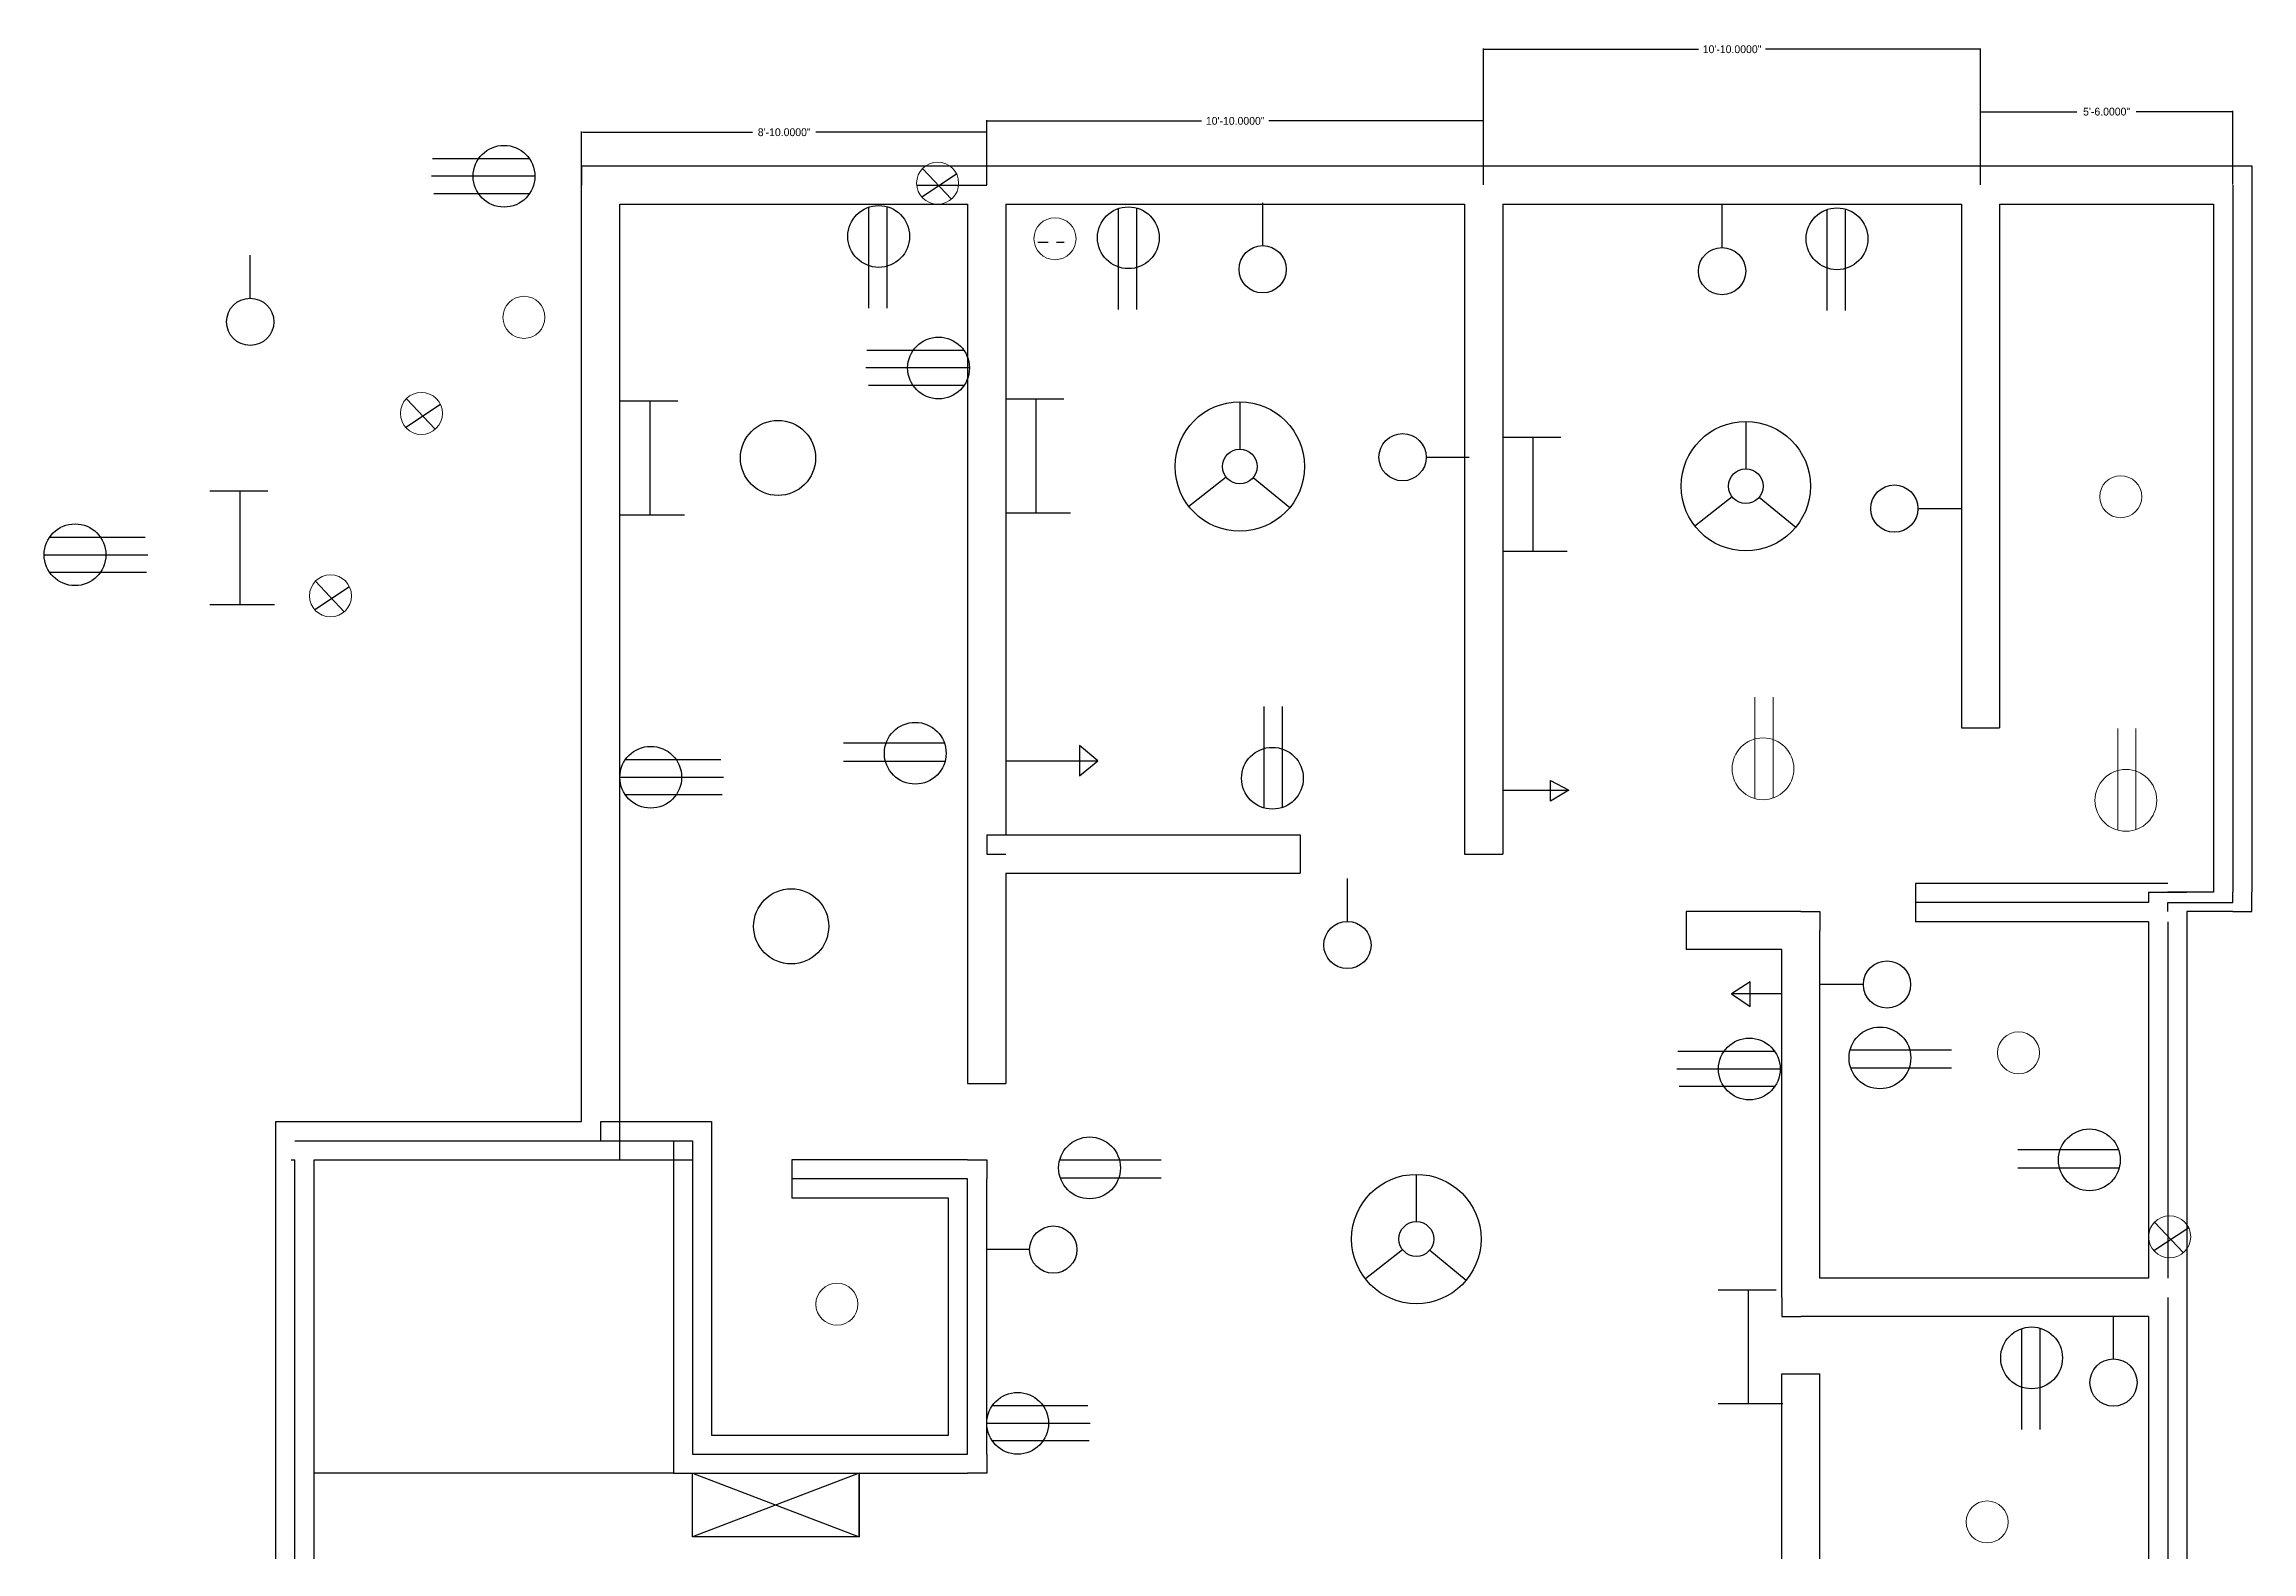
# Model space of a CAD drawing. Header units: inches. Extents: x -209 to 935, y -389 to 406.
# Drawn here: x 357 to 935, y 11 to 406 of the extents above; entities that cross this region are included whole.
import ezdxf

# ---------------------------------------------------------------- set-up
doc = ezdxf.new("R2010")
doc.units = ezdxf.units.IN
doc.header["$MEASUREMENT"] = 0
doc.dimstyles.get("Standard").update_dxf_attribs({"dimtxt": 2.047, "dimasz": 0.18, "dimexe": 0.18, "dimexo": 0.0625, "dimgap": 0.09, "dimtad": 0, "dimtih": 1, "dimtoh": 1, "dimdec": 4, "dimzin": 0, "dimdsep": 46, "dimlunit": 3, "dimtxsty": 'Standard', "dimcen": 0.09, "dimadec": 0, "dimazin": 0, "dimtfac": 1, "dimtdec": 4, "dimtofl": 0, "dimtmove": 0, "dimatfit": 3, "dimfxl": 1, "dimtolj": 1, "dimtzin": 0, "dimarcsym": 0})

# ---------------------------------------------------------------- blocks, each defined once
blk = doc.blocks.new('*D3')
at = {"color": 0, "lineweight": -2}
for p, q in [((603.75, 368.98), (603.75, 385.88)), ((603.93, 385.7), (659.96, 385.7)), ((733.57, 385.7), (677.54, 385.7)), ((733.75, 368.98), (733.75, 385.88))]:
    blk.add_line(p, q, dxfattribs=at)
at = {"color": 0, "lineweight": 25}
for points in [[(603.93, 385.73), (603.93, 385.67), (603.75, 385.7)], [(733.57, 385.73), (733.57, 385.67), (733.75, 385.7)]]:
    blk.add_solid(points, dxfattribs=at)
at = {"layer": 'Defpoints', "color": 0, "lineweight": 25}
for p in [(733.75, 385.7), (603.75, 368.92), (733.75, 368.92)]:
    blk.add_point(p, dxfattribs=at)
at = {"color": 0, "lineweight": 25, "insert": (668.75, 385.7), "char_height": 2.047, "attachment_point": 5}
blk.add_mtext('\\A1;10\'-10.0000"', dxfattribs=at)
blk = doc.blocks.new('*D4')
at = {"color": 0, "lineweight": -2}
for p, q in [((733.75, 369.04), (733.75, 404.62)), ((733.93, 404.44), (789.96, 404.44)), ((863.57, 404.44), (807.54, 404.44)), ((863.75, 368.98), (863.75, 404.62))]:
    blk.add_line(p, q, dxfattribs=at)
at = {"color": 0, "lineweight": 25}
for points in [[(733.93, 404.47), (733.93, 404.41), (733.75, 404.44)], [(863.57, 404.47), (863.57, 404.41), (863.75, 404.44)]]:
    blk.add_solid(points, dxfattribs=at)
at = {"layer": 'Defpoints', "color": 0, "lineweight": 25}
for p in [(863.75, 404.44), (733.75, 368.98), (863.75, 368.92)]:
    blk.add_point(p, dxfattribs=at)
at = {"color": 0, "lineweight": 25, "insert": (798.75, 404.44), "char_height": 2.047, "attachment_point": 5}
blk.add_mtext('\\A1;10\'-10.0000"', dxfattribs=at)
blk = doc.blocks.new('*D5')
at = {"color": 0, "lineweight": -2}
for p, q in [((863.75, 369.04), (863.75, 388.3)), ((863.93, 388.12), (888.98, 388.12)), ((929.57, 388.12), (904.51, 388.12)), ((929.75, 369.04), (929.75, 388.3))]:
    blk.add_line(p, q, dxfattribs=at)
at = {"color": 0, "lineweight": 25}
for points in [[(863.93, 388.15), (863.93, 388.09), (863.75, 388.12)], [(929.57, 388.15), (929.57, 388.09), (929.75, 388.12)]]:
    blk.add_solid(points, dxfattribs=at)
at = {"layer": 'Defpoints', "color": 0, "lineweight": 25}
for p in [(929.75, 388.12), (863.75, 368.98), (929.75, 368.98)]:
    blk.add_point(p, dxfattribs=at)
at = {"color": 0, "lineweight": 25, "insert": (896.75, 388.12), "char_height": 2.047, "attachment_point": 5}
blk.add_mtext('\\A1;5\'-6.0000"', dxfattribs=at)
blk = doc.blocks.new('*D6')
at = {"color": 0, "lineweight": -2}
for p, q in [((497.75, 368.98), (497.75, 382.91)), ((497.93, 382.73), (542.47, 382.73)), ((603.57, 382.73), (559.03, 382.73)), ((603.75, 369.04), (603.75, 382.91))]:
    blk.add_line(p, q, dxfattribs=at)
at = {"color": 0, "lineweight": 25}
for points in [[(497.93, 382.76), (497.93, 382.7), (497.75, 382.73)], [(603.57, 382.76), (603.57, 382.7), (603.75, 382.73)]]:
    blk.add_solid(points, dxfattribs=at)
at = {"layer": 'Defpoints', "color": 0, "lineweight": 25}
for p in [(497.75, 382.73), (497.75, 368.92), (603.75, 368.98)]:
    blk.add_point(p, dxfattribs=at)
at = {"color": 0, "lineweight": 25, "insert": (550.75, 382.73), "char_height": 2.047, "attachment_point": 5}
blk.add_mtext('\\A1;8\'-10.0000"', dxfattribs=at)

msp = doc.modelspace()

# ---------------------------------------------------------------- linework, layer by layer
at = {"lineweight": 25}
for p, q in [((484.12123, 375.77425), (458.71436, 375.77425)), ((485.52257, 371.22599), (458.43552, 371.22599)), ((595.86695, 371.7618), (586.79075, 365.75591)), ((586.96799, 373.26195), (594.49427, 365.2576)), ((484.07826, 366.61526), (459.11075, 366.61526)), ((675.93949, 353.07424), (675.93949, 364.28831)), ((796.13634, 352.58007), (796.13634, 363.79413)), ((617.1382, 353.94248), (619.79202, 353.94248)), ((621.99883, 353.94248), (623.21583, 353.94248)), ((623.21583, 353.94248), (623.97645, 353.94248)), ((411.02733, 339.32339), (411.02733, 350.53746)), ((597.80404, 325.61685), (572.39717, 325.61685)), ((599.20538, 321.06859), (572.11833, 321.06859)), ((451.89899, 313.02867), (459.42526, 305.02431)), ((597.76108, 316.45786), (572.79356, 316.45786)), ((460.79794, 311.52851), (451.72174, 305.52262)), ((718.72387, 297.72259), (729.93794, 297.72259)), ((847.39174, 284.28152), (858.60581, 284.28152)), ((357.11824, 272.20529), (384.2053, 272.20529)), ((358.56255, 276.81603), (383.53007, 276.81603)), ((358.51959, 267.65703), (383.92646, 267.65703)), ((437.01112, 263.80241), (427.93492, 257.79652)), ((428.11216, 265.30257), (435.63844, 257.29821)), ((632.82193, 218.33174), (627.9857, 222.3108)), ((627.9857, 222.3108), (627.9857, 214.35268)), ((507.7476, 214.0001), (534.83465, 214.0001)), ((509.19191, 218.61083), (534.15942, 218.61083)), ((608.7476, 218.33174), (632.82193, 218.33174)), ((627.9857, 214.35268), (632.82193, 218.33174)), ((509.14894, 209.45184), (534.55581, 209.45184)), ((698.11744, 176.2941), (698.11744, 187.50816)), ((803.49562, 160.49953), (798.58353, 157.37658)), ((811.7476, 157.37658), (798.58353, 157.37658)), ((798.58353, 157.37658), (803.49562, 154.03056)), ((803.49562, 154.03056), (803.49562, 160.49953)), ((833.11389, 159.77742), (821.89982, 159.77742)), ((809.95419, 142.22412), (784.54732, 142.22412)), ((829.63508, 142.71756), (856.19269, 142.71756)), ((811.35553, 137.67586), (784.26848, 137.67586)), ((809.91123, 133.06513), (784.94371, 133.06513)), ((829.79076, 137.94326), (856.19269, 137.94326)), ((899.88174, 116.54952), (873.47981, 116.54952)), ((900.03741, 111.77521), (873.47981, 111.77521)), ((918.21741, 96.13101), (909.14122, 90.12512)), ((909.31846, 97.63116), (916.84473, 89.62681)), ((614.96167, 90.4297), (603.7476, 90.4297)), ((874.47876, 69.74427), (874.47876, 43.34234)), ((879.25307, 69.89995), (879.25307, 43.34234)), ((898.54609, 61.82914), (898.54609, 73.0432)), ((605.19191, 49.6084), (630.15942, 49.6084)), ((603.7476, 44.99767), (630.83465, 44.99767)), ((605.14894, 40.44941), (630.55581, 40.44941)), ((521.7476, 31.91597), (427.7476, 31.91597)), ((526.7476, 31.91597), (570.39806, 15.32126)), ((570.39806, 31.91597), (526.7476, 15.32126)), ((570.39806, 15.32126), (570.39806, 31.91597))]:
    msp.add_line(p, q, dxfattribs=at)
for p, q in [((497.7476, 373.91597), (603.7476, 373.91597)), ((497.7476, 373.91597), (497.7476, 368.91597)), ((603.7476, 373.91597), (733.7476, 373.91597)), ((733.7476, 373.91597), (863.7476, 373.91597)), ((863.7476, 373.91597), (929.7476, 373.91597)), ((863.7476, 373.91597), (929.7476, 373.91597)), ((929.7476, 373.91597), (934.7476, 373.91597)), ((934.7476, 373.91597), (934.7476, 368.91597)), ((497.7476, 123.91597), (497.7476, 368.91597)), ((507.7476, 123.91597), (507.7476, 363.91597)), ((507.7476, 363.91597), (598.7476, 363.91597)), ((507.7476, 123.91597), (507.7476, 363.91597)), ((585.41974, 368.91597), (603.7476, 368.91597)), ((598.7476, 363.91597), (598.7476, 133.91597)), ((608.7476, 363.91597), (728.7476, 363.91597)), ((608.7476, 363.91597), (608.7476, 198.91597)), ((608.7476, 363.91597), (608.7476, 198.91597)), ((728.7476, 363.91597), (728.7476, 193.91597)), ((738.7476, 363.91597), (858.7476, 363.91597)), ((738.7476, 363.91597), (738.7476, 193.91597)), ((858.7476, 363.91597), (858.7476, 226.91597)), ((868.7476, 363.91597), (924.7476, 363.91597)), ((868.7476, 363.91597), (868.7476, 226.91597)), ((924.7476, 363.91597), (924.7476, 183.91597)), ((929.7476, 368.91597), (929.7476, 183.91597)), ((934.7476, 368.91597), (934.7476, 183.91597)), ((934.7476, 368.91597), (934.7476, 183.91597)), ((669.94987, 312.20836), (669.94987, 299.83781)), ((802.34245, 307.07061), (802.34245, 294.70007)), ((666.36506, 292.4826), (656.62123, 284.86104)), ((673.46315, 292.39347), (683.01254, 284.52966)), ((798.75764, 287.34485), (789.01381, 279.72329)), ((805.85573, 287.25573), (815.40512, 279.39192)), ((858.7476, 226.91597), (868.7476, 226.91597)), ((603.7476, 198.91597), (603.7476, 193.91597)), ((603.7476, 198.91597), (685.7476, 198.91597)), ((685.7476, 198.91597), (685.7476, 188.91597)), ((603.7476, 193.91597), (608.7476, 193.91597)), ((728.7476, 193.91597), (738.7476, 193.91597)), ((608.7476, 188.91597), (685.7476, 188.91597)), ((608.7476, 188.91597), (608.7476, 133.91597)), ((608.7476, 188.91597), (608.7476, 133.91597)), ((912.7476, 186.19626), (846.7476, 186.19626)), ((846.7476, 186.19626), (846.7476, 176.19626)), ((907.7476, 181.19626), (846.7476, 181.19626)), ((907.7476, 183.91597), (907.7476, 181.19626)), ((907.7476, 183.91597), (917.7476, 183.91597)), ((924.7476, 183.91597), (912.7476, 183.91597)), ((912.7476, 178.91597), (912.7476, 181.19626)), ((912.7476, 181.19626), (929.7476, 181.19626)), ((929.7476, 181.19626), (929.7476, 183.91597)), ((934.7476, 178.91597), (934.7476, 183.91597)), ((816.7476, 178.91597), (786.7476, 178.91597)), ((786.7476, 178.91597), (786.7476, 168.91597)), ((816.7476, 178.91597), (821.7476, 178.91597)), ((821.7476, 178.91597), (821.7476, 173.91597)), ((821.7476, 82.91597), (821.7476, 173.91597)), ((907.7476, 176.19626), (846.7476, 176.19626)), ((907.7476, 176.19626), (907.7476, 82.91597)), ((912.7476, 176.19626), (912.7476, 82.91597)), ((917.7476, 178.91597), (917.7476, 77.91597)), ((917.7476, 178.91597), (917.7476, 77.91597)), ((929.7476, 178.91597), (917.7476, 178.91597)), ((929.7476, 178.91597), (934.7476, 178.91597)), ((811.7476, 168.91597), (786.7476, 168.91597)), ((811.7476, 77.91597), (811.7476, 168.91597)), ((598.7476, 133.91597), (608.7476, 133.91597)), ((417.7476, 41.91597), (417.7476, 123.91597)), ((417.7476, 123.91597), (422.7476, 123.91597)), ((421.7476, 123.91597), (497.7476, 123.91597)), ((502.7476, 118.91597), (502.7476, 123.91597)), ((502.7476, 123.91597), (526.7476, 123.91597)), ((507.7476, 113.91597), (507.7476, 123.91597)), ((526.7476, 123.91597), (531.7476, 123.91597)), ((531.7476, 123.91597), (531.7476, 118.91597)), ((422.7476, 118.91597), (497.7476, 118.91597)), ((497.7476, 118.91597), (502.7476, 118.91597)), ((502.7476, 118.91597), (526.7476, 118.91597)), ((521.7476, 118.91597), (521.7476, 36.91597)), ((526.7476, 118.91597), (526.7476, 36.91597)), ((531.7476, 118.91597), (531.7476, 41.91597)), ((421.7476, 113.91597), (422.7476, 113.91597)), ((422.7476, 41.91597), (422.7476, 113.91597)), ((427.7476, 41.91597), (427.7476, 113.91597)), ((427.7476, 113.91597), (497.7476, 113.91597)), ((497.7476, 113.91597), (507.7476, 113.91597)), ((502.7476, 113.91597), (526.7476, 113.91597)), ((598.7476, 113.91597), (552.7476, 113.91597)), ((552.7476, 113.91597), (552.7476, 103.91597)), ((598.7476, 113.91597), (603.7476, 113.91597)), ((603.7476, 113.91597), (603.7476, 108.91597)), ((716.13926, 110.1175), (716.13926, 97.74695)), ((598.7476, 108.91597), (552.7476, 108.91597)), ((598.7476, 36.91597), (598.7476, 108.91597)), ((603.7476, 36.91597), (603.7476, 108.91597)), ((593.7476, 103.91597), (552.7476, 103.91597)), ((593.7476, 103.91597), (552.7476, 103.91597)), ((593.7476, 103.91597), (552.7476, 103.91597)), ((593.7476, 41.91597), (593.7476, 103.91597)), ((712.55445, 90.39174), (702.81062, 82.77018)), ((719.65254, 90.30261), (729.20193, 82.4388)), ((907.7476, 82.91597), (821.7476, 82.91597)), ((811.7476, 77.91597), (811.7476, 72.91597)), ((912.7476, 77.91597), (912.7476, -28.08403)), ((912.7476, 77.91597), (912.7476, -28.08403)), ((917.7476, 77.91597), (917.7476, -28.08403)), ((811.7476, 72.91597), (816.7476, 72.91597)), ((907.7476, 72.91597), (816.7476, 72.91597)), ((907.7476, 72.91597), (907.7476, -28.08403)), ((811.7476, -129.08403), (811.7476, 57.91597)), ((811.7476, 57.91597), (821.7476, 57.91597)), ((821.7476, -129.08403), (821.7476, 57.91597)), ((417.7476, -74.08403), (417.7476, 41.91597)), ((422.7476, -74.08403), (422.7476, 41.91597)), ((427.7476, -74.08403), (427.7476, 41.91597)), ((531.7476, 41.91597), (593.7476, 41.91597)), ((521.7476, 36.91597), (521.7476, 31.91597)), ((526.7476, 36.91597), (598.7476, 36.91597)), ((603.7476, 36.91597), (603.7476, 31.91597)), ((521.7476, 31.91597), (526.7476, 31.91597)), ((526.7476, 31.91597), (598.7476, 31.91597)), ((603.7476, 31.91597), (598.7476, 31.91597))]:
    msp.add_line(p, q)
at = {"lineweight": 30}
for p, q in [((572.8403, 363.11542), (572.8403, 336.71349)), ((577.61461, 363.2711), (577.61461, 336.71349)), ((638.1546, 362.77198), (638.1546, 336.37005)), ((642.92891, 362.92766), (642.92891, 336.37005)), ((823.56656, 362.50069), (823.56656, 336.09876)), ((828.34086, 362.65637), (828.34086, 336.09876)), ((507.7476, 312.43225), (522.91361, 312.43225)), ((515.60433, 312.43225), (515.60433, 282.64971)), ((608.7476, 312.99124), (623.91361, 312.99124)), ((616.60433, 312.99124), (616.60433, 283.2087)), ((738.7476, 302.92943), (753.91361, 302.92943)), ((746.60433, 302.92943), (746.60433, 273.14689)), ((400.49316, 288.9547), (415.65917, 288.9547)), ((408.34989, 288.9547), (408.34989, 259.17216)), ((608.7476, 283.2087), (625.63344, 283.2087)), ((507.7476, 282.64971), (524.63344, 282.64971)), ((738.7476, 273.14689), (755.63344, 273.14689)), ((400.49316, 259.17216), (417.379, 259.17216)), ((676.35133, 205.94218), (676.35133, 232.49979)), ((681.12564, 206.09786), (681.12564, 232.49979)), ((592.67426, 222.91531), (566.27233, 222.91531)), ((592.82994, 218.141), (566.27233, 218.141)), ((738.7476, 210.62599), (756.05274, 210.62599)), ((751.25233, 207.71418), (751.25233, 213.12706)), ((751.25233, 213.12706), (756.05274, 210.62599)), ((756.05274, 210.62599), (751.25233, 207.71418)), ((622.83761, 113.94563), (649.39522, 113.94563)), ((622.99329, 109.17132), (649.39522, 109.17132)), ((795.1288, 79.90936), (810.29481, 79.90936)), ((802.98553, 79.90936), (802.98553, 50.12682)), ((795.1288, 50.12682), (812.01464, 50.12682))]:
    msp.add_line(p, q, dxfattribs=at)
at = {"lineweight": 20}
for p, q in [((804.70915, 208.41383), (804.70915, 234.97143)), ((809.48345, 208.5695), (809.48345, 234.97143)), ((899.64892, 200.1526), (899.64892, 226.71021)), ((904.42323, 200.30828), (904.42323, 226.71021))]:
    msp.add_line(p, q, dxfattribs=at)
at = {"lineweight": 30}
msp.add_lwpolyline([(526.7476, 31.91597), (570.39806, 31.91597), (570.39806, 15.32126), (526.7476, 15.32126)], close=True, dxfattribs=at)
at = {"lineweight": 25}
for centre, radius in [((477.44088, 371.22599), 8.08169), ((575.47907, 355.47666), 8.08169), ((640.79337, 355.13322), 8.08169), ((826.20533, 354.86193), 8.08169), ((675.93949, 346.89302), 6.18123), ((796.13634, 346.39884), 6.18123), ((411.02733, 333.14216), 6.18123), ((591.12369, 321.06859), 8.08169), ((549.13025, 297.53667), 9.82819), ((712.54264, 297.72259), 6.18123), ((841.21051, 284.28152), 6.18123), ((365.19994, 272.20529), 8.08169), ((585.0355, 220.27654), 8.08169), ((515.82929, 214.0001), 8.08169), ((678.48687, 213.73662), 8.08169), ((552.57558, 174.99704), 9.82819), ((698.11744, 170.11287), 6.18123), ((839.29511, 159.77742), 6.18123), ((803.27384, 137.67586), 8.08169), ((837.42951, 140.58203), 8.08169), ((892.24298, 113.91075), 8.08169), ((630.63205, 111.81009), 8.08169), ((621.14289, 90.4297), 6.18123), ((877.11753, 62.10551), 8.08169), ((898.54609, 55.64791), 6.18123), ((611.82929, 44.99767), 8.08169)]:
    msp.add_circle(centre, radius, dxfattribs=at)
at = {"lineweight": 20}
for centre, radius in [((590.89526, 369.4141), 5.49812), ((621.60187, 354.88128), 5.49812), ((455.82625, 309.18082), 5.49812), ((900.44811, 287.38652), 5.49812), ((432.03943, 261.45472), 5.49812), ((806.84468, 216.20826), 8.08169), ((901.78446, 207.94704), 8.08169), ((873.70464, 141.91922), 5.49812), ((913.24572, 93.78331), 5.49812), ((564.54045, 76.14203), 5.49812), ((865.47986, 19.18768), 5.49812)]:
    msp.add_circle(centre, radius, dxfattribs=at)
at = {"lineweight": 18}
msp.add_circle((482.64787, 334.31431), 5.49812, dxfattribs=at)
for centre, radius in [((669.94987, 295.28662), 16.92174), ((802.34245, 290.14887), 16.92174), ((669.94987, 295.28662), 4.5512), ((802.34245, 290.14887), 4.5512), ((716.13926, 93.19576), 16.92174), ((716.13926, 93.19576), 4.5512)]:
    msp.add_circle(centre, radius)

# ---------------------------------------------------------------- dimensions: what is measured, and where the dimension line sits
at = {"lineweight": 25}
for base, p1, p2, picture, middle in [((863.7476, 404.43717), (733.7476, 368.97847), (863.7476, 368.91597), '*D4', (798.7476, 404.43717)), ((733.7476, 385.699), (603.7476, 368.91597), (733.7476, 368.91597), '*D3', (668.7476, 385.699)), ((929.7476, 388.11934), (863.7476, 368.97847), (929.7476, 368.97847), '*D5', (896.7476, 388.11934)), ((497.7476, 382.7311), (603.7476, 368.97847), (497.7476, 368.91597), '*D6', (550.7476, 382.7311))]:
    dim = msp.add_linear_dim(base=base, p1=p1, p2=p2, dimstyle='Standard', dxfattribs=at)
    dim.commit()
    dim.dimension.update_dxf_attribs({"geometry": picture, "text_midpoint": middle})

doc.saveas('drawing.dxf')
